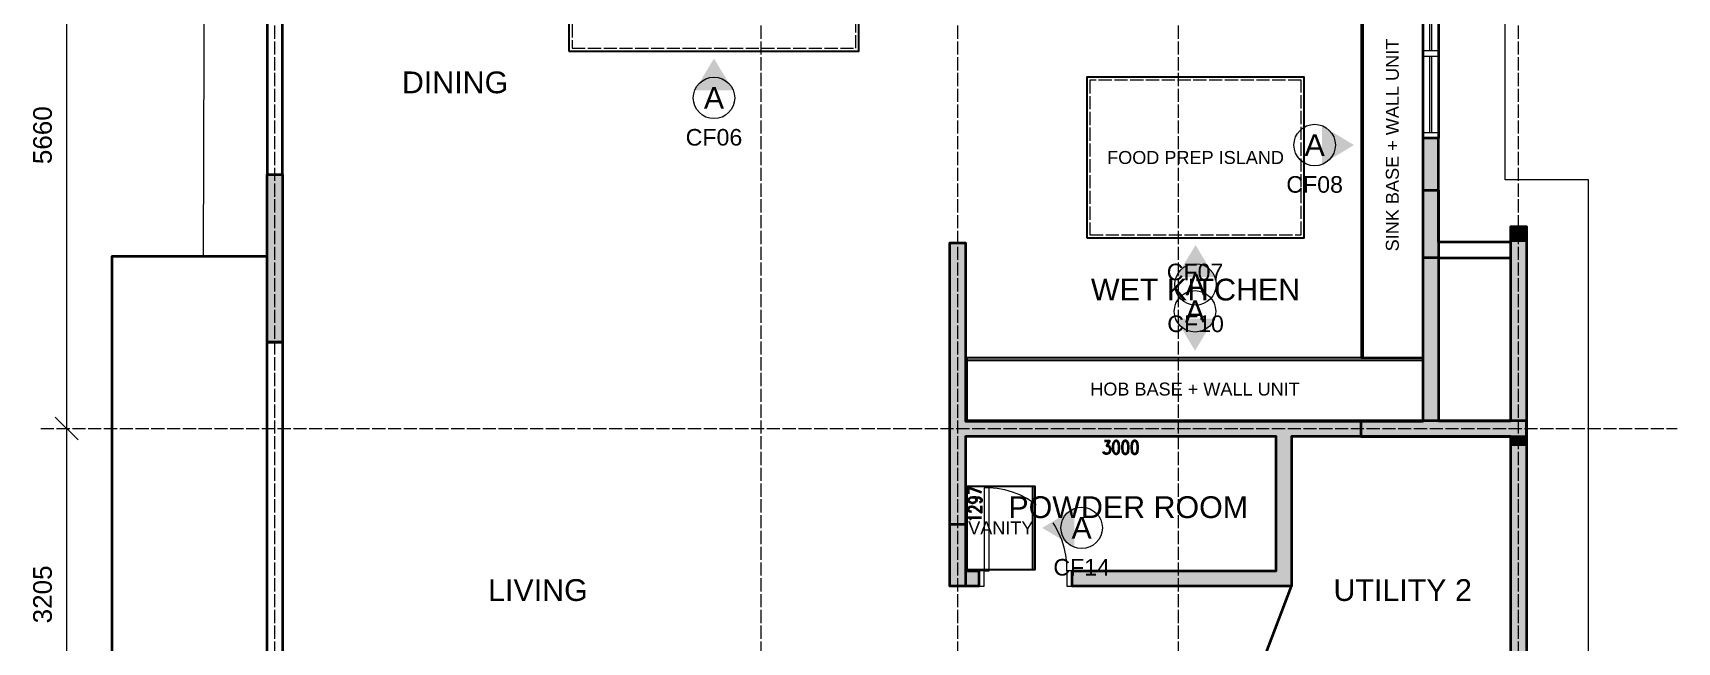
# Model space of a CAD drawing. Header units: millimetres. Extents: x 5 to 415, y 5 to 292.
# Drawn here: x 92.7 to 251.5, y 119 to 177.8 of the extents above; entities that cross this region are included whole.
import ezdxf
from ezdxf.enums import TextEntityAlignment as Align

# ---------------------------------------------------------------- set-up
doc = ezdxf.new("R2010")
doc.units = ezdxf.units.MM
doc.linetypes.add('DASHED', pattern=[1.524, 1.27, -0.254])
for name, color, linetype, lineweight in [('A-DOOR', 7, 'CONTINUOUS', 18), ('A-GRID', 8, 'DASHED', 13), ('A-WALL', 250, 'CONTINUOUS', 35), ('A-WALL-FILL', 250, 'CONTINUOUS', 0), ('A-WIND', 7, 'CONTINUOUS', 13), ('I-DIM', 5, 'CONTINUOUS', 13), ('I-JOIN', 6, 'CONTINUOUS', 25), ('I-JOIN-HIDDEN', 6, 'DASHED', 13), ('I-ROOM', 7, 'CONTINUOUS', 13), ('I-SYMB', 6, 'CONTINUOUS', 18)]:
    doc.layers.add(name, color=color, linetype=linetype, lineweight=lineweight)
doc.styles.get("Standard").update_dxf_attribs({"font": 'arial.ttf'})

msp = doc.modelspace()

# ---------------------------------------------------------------- hatches: boundary and pattern name
at = {"layer": 'A-WALL-FILL', "true_color": 0x4d4d4d}
h = msp.add_hatch(color=7, dxfattribs=at)
h.dxf.hatch_style = 1
h.paths.add_polyline_path([(228.47, 167.62), (226.97, 167.62), (228.47, 162.58), (228.47, 167.62)])
h = msp.add_hatch(color=7, dxfattribs=at)
h.dxf.hatch_style = 1
h.paths.add_polyline_path([(226.97, 167.62), (228.47, 162.58), (226.97, 162.58), (226.97, 167.62)])
h = msp.add_hatch(color=7, dxfattribs=at)
h.dxf.hatch_style = 1
h.paths.add_polyline_path([(116.85, 164.12), (115.35, 164.12), (116.85, 147.92), (116.85, 164.12)])
h = msp.add_hatch(color=7, dxfattribs=at)
h.dxf.hatch_style = 1
h.paths.add_polyline_path([(115.35, 164.12), (116.85, 147.92), (115.35, 147.92), (115.35, 164.12)])
h = msp.add_hatch(color=7, dxfattribs=at)
h.dxf.hatch_style = 1
h.paths.add_polyline_path([(228.47, 162.58), (226.97, 162.58), (228.47, 156.08), (228.47, 162.58)])
h = msp.add_hatch(color=7, dxfattribs=at)
h.dxf.hatch_style = 1
h.paths.add_polyline_path([(226.97, 162.58), (228.47, 156.08), (226.97, 156.08), (226.97, 162.58)])
h = msp.add_hatch(color=7, dxfattribs=at)
h.dxf.hatch_style = 1
h.paths.add_polyline_path([(236.95, 159.08), (235.45, 159.08), (236.95, 157.58), (236.95, 159.08)])
h = msp.add_hatch(color=7, dxfattribs=at)
h.dxf.hatch_style = 1
h.paths.add_polyline_path([(235.45, 159.08), (236.95, 157.58), (235.45, 157.58), (235.45, 159.08)])
h = msp.add_hatch(color=7, dxfattribs=at)
h.dxf.hatch_style = 1
h.paths.add_polyline_path([(182.78, 157.52), (181.28, 157.52), (182.78, 151.82), (182.78, 157.52)])
h = msp.add_hatch(color=7, dxfattribs=at)
h.dxf.hatch_style = 1
h.paths.add_polyline_path([(181.28, 157.52), (182.78, 151.82), (181.28, 151.82), (181.28, 157.52)])
h = msp.add_hatch(color=7, dxfattribs=at)
h.dxf.hatch_style = 1
h.paths.add_polyline_path([(236.95, 157.58), (235.45, 157.58), (236.95, 140.32), (236.95, 157.58)])
h = msp.add_hatch(color=7, dxfattribs=at)
h.dxf.hatch_style = 1
h.paths.add_polyline_path([(235.45, 157.58), (236.95, 140.32), (235.45, 140.32), (235.45, 157.58)])
h = msp.add_hatch(color=7, dxfattribs=at)
h.dxf.hatch_style = 1
h.paths.add_polyline_path([(228.47, 156.08), (226.97, 156.08), (228.47, 140.32), (228.47, 156.08)])
h = msp.add_hatch(color=7, dxfattribs=at)
h.dxf.hatch_style = 1
h.paths.add_polyline_path([(226.97, 156.08), (228.47, 140.32), (226.97, 140.32), (226.97, 156.08)])
h = msp.add_hatch(color=7, dxfattribs=at)
h.dxf.hatch_style = 1
h.paths.add_polyline_path([(182.78, 151.82), (181.28, 151.82), (182.78, 140.3), (182.78, 151.82)])
h = msp.add_hatch(color=7, dxfattribs=at)
h.dxf.hatch_style = 1
h.paths.add_polyline_path([(181.28, 151.82), (182.78, 140.3), (181.28, 140.3), (181.28, 151.82)])
h = msp.add_hatch(color=7, dxfattribs=at)
h.dxf.hatch_style = 1
h.paths.add_polyline_path([(236.95, 140.3), (181.28, 140.3), (236.95, 138.82), (236.95, 140.3)])
h = msp.add_hatch(color=7, dxfattribs=at)
h.dxf.hatch_style = 1
h.paths.add_polyline_path([(181.28, 140.3), (236.95, 138.82), (181.28, 138.82), (181.28, 140.3)])
h = msp.add_hatch(color=7, dxfattribs=at)
h.dxf.hatch_style = 1
h.paths.add_polyline_path([(236.95, 140.32), (220.95, 140.32), (236.95, 138.82), (236.95, 140.32)])
h = msp.add_hatch(color=7, dxfattribs=at)
h.dxf.hatch_style = 1
h.paths.add_polyline_path([(220.95, 140.32), (236.95, 138.82), (220.95, 138.82), (220.95, 140.32)])
h = msp.add_hatch(color=7, dxfattribs=at)
h.dxf.hatch_style = 1
h.paths.add_polyline_path([(236.95, 140.32), (226.97, 140.32), (236.95, 140.3), (236.95, 140.32)])
h = msp.add_hatch(color=7, dxfattribs=at)
h.dxf.hatch_style = 1
h.paths.add_polyline_path([(226.97, 140.32), (236.95, 140.3), (226.97, 140.3), (226.97, 140.32)])
h = msp.add_hatch(color=7, dxfattribs=at)
h.dxf.hatch_style = 1
h.paths.add_polyline_path([(182.78, 138.82), (181.28, 138.82), (182.78, 125.86), (182.78, 138.82)])
h = msp.add_hatch(color=7, dxfattribs=at)
h.dxf.hatch_style = 1
h.paths.add_polyline_path([(181.28, 138.82), (182.78, 125.86), (181.28, 125.86), (181.28, 138.82)])
h = msp.add_hatch(color=7, dxfattribs=at)
h.dxf.hatch_style = 1
h.paths.add_polyline_path([(214.27, 138.82), (212.77, 138.82), (214.27, 125.86), (214.27, 138.82)])
h = msp.add_hatch(color=7, dxfattribs=at)
h.dxf.hatch_style = 1
h.paths.add_polyline_path([(212.77, 138.82), (214.27, 125.86), (212.77, 125.86), (212.77, 138.82)])
h = msp.add_hatch(color=7, dxfattribs=at)
h.dxf.hatch_style = 1
h.paths.add_polyline_path([(236.95, 138.82), (235.45, 138.82), (236.95, 138.06), (236.95, 138.82)])
h = msp.add_hatch(color=7, dxfattribs=at)
h.dxf.hatch_style = 1
h.paths.add_polyline_path([(235.45, 138.82), (236.95, 138.06), (235.45, 138.06), (235.45, 138.82)])
h = msp.add_hatch(color=7, dxfattribs=at)
h.dxf.hatch_style = 1
h.paths.add_polyline_path([(236.95, 138.06), (235.45, 138.06), (236.95, 111.39), (236.95, 138.06)])
h = msp.add_hatch(color=7, dxfattribs=at)
h.dxf.hatch_style = 1
h.paths.add_polyline_path([(235.45, 138.06), (236.95, 111.39), (235.45, 111.39), (235.45, 138.06)])
h = msp.add_hatch(color=7, dxfattribs=at)
h.dxf.hatch_style = 1
h.paths.add_polyline_path([(181.28, 124.36), (182.78, 124.36), (181.28, 130.36), (181.28, 124.36)])
h = msp.add_hatch(color=7, dxfattribs=at)
h.dxf.hatch_style = 1
h.paths.add_polyline_path([(182.78, 124.36), (181.28, 130.36), (182.78, 130.36), (182.78, 124.36)])
h = msp.add_hatch(color=7, dxfattribs=at)
h.dxf.hatch_style = 1
h.paths.add_polyline_path([(184.08, 125.86), (181.28, 125.86), (184.08, 124.36), (184.08, 125.86)])
h = msp.add_hatch(color=7, dxfattribs=at)
h.dxf.hatch_style = 1
h.paths.add_polyline_path([(181.28, 125.86), (184.08, 124.36), (181.28, 124.36), (181.28, 125.86)])
h = msp.add_hatch(color=7, dxfattribs=at)
h.dxf.hatch_style = 1
h.paths.add_polyline_path([(214.27, 125.86), (193.08, 125.86), (214.27, 124.36), (214.27, 125.86)])
h = msp.add_hatch(color=7, dxfattribs=at)
h.dxf.hatch_style = 1
h.paths.add_polyline_path([(193.08, 125.86), (214.27, 124.36), (193.08, 124.36), (193.08, 125.86)])
at = {"layer": 'I-SYMB'}
h = msp.add_hatch(color=6, dxfattribs=at)
h.dxf.hatch_style = 1
h.paths.add_polyline_path([(158.5, 175.3), (156.64, 172.22), (160.36, 172.22)])
h = msp.add_hatch(color=6, dxfattribs=at)
h.dxf.hatch_style = 1
h.paths.add_polyline_path([(220.3, 166.95), (217.22, 168.81), (217.22, 165.09)])
h = msp.add_hatch(color=6, dxfattribs=at)
h.dxf.hatch_style = 1
h.paths.add_polyline_path([(205, 157.3), (203.14, 154.22), (206.86, 154.22)])
h = msp.add_hatch(color=6, dxfattribs=at)
h.dxf.hatch_style = 1
h.paths.add_polyline_path([(204.95, 147.1), (206.81, 150.18), (203.09, 150.18)])
h = msp.add_hatch(color=6, dxfattribs=at)
h.dxf.hatch_style = 1
h.paths.add_polyline_path([(190.2, 130), (193.28, 128.14), (193.28, 131.86)])

# ---------------------------------------------------------------- linework, layer by layer
at = {"layer": 'A-DOOR'}
for points in [[(228.47, 191.63), (228.47, 167.62), (226.97, 167.62), (226.97, 191.63), (228.47, 191.63)], [(227.61, 176.04), (227.61, 183.21)], [(227.81, 176.04), (227.81, 183.21)], [(228.47, 175.54), (228.47, 176.04), (226.97, 176.04), (226.97, 175.54), (228.47, 175.54)], [(227.61, 168.12), (227.61, 175.54)], [(227.81, 168.12), (227.81, 175.54)], [(228.47, 167.62), (228.47, 168.12), (226.97, 168.12), (226.97, 167.62), (228.47, 167.62)], [(184.58, 125.86), (185.08, 125.86), (185.08, 133.86), (184.58, 133.86), (184.58, 125.86)], [(189.6, 132.22), (189.34, 132.42), (188.7, 132.84), (188.02, 133.18), (187.32, 133.46), (186.58, 133.66), (185.84, 133.8), (185.08, 133.86)], [(192.58, 125.86), (192.56, 126.62), (192.48, 127.38), (192.32, 128.12), (192.1, 128.84), (191.78, 129.54), (191.42, 130.22), (191.24, 130.48)], [(184.08, 124.36), (184.58, 124.36), (184.58, 125.86), (184.08, 125.86), (184.08, 124.36)], [(192.58, 124.36), (193.08, 124.36), (193.08, 125.86), (192.58, 125.86), (192.58, 124.36)]]:
    msp.add_lwpolyline(points, dxfattribs=at)
at = {"layer": 'A-GRID'}
for p, q in [((116.1, 37), (116.1, 272)), ((163.04, 37), (163.04, 272)), ((182.04, 37), (182.04, 272)), ((203.34, 37), (203.34, 272)), ((236.2, 37), (236.2, 272)), ((93.5, 139.6), (251.5, 139.6))]:
    msp.add_line(p, q, dxfattribs=at)
at = {"layer": 'A-WALL'}
for points in [[(226.97, 191.63), (228.47, 191.63), (228.47, 167.62), (226.97, 167.62), (226.97, 191.63)], [(115.35, 164.12), (116.85, 164.12), (116.85, 179.13), (115.35, 179.13), (115.35, 164.12)], [(235.45, 157.58), (235.45, 159.08), (236.95, 159.08), (236.95, 138.06), (235.45, 138.06), (235.45, 138.82), (214.27, 138.82), (214.27, 124.36), (212.77, 124.36), (193.08, 124.36), (193.08, 125.86), (212.77, 125.86), (212.77, 138.82), (182.78, 138.82), (182.78, 125.86), (184.08, 125.86), (184.08, 124.36), (181.28, 124.36), (181.28, 157.52), (182.78, 157.52), (182.78, 151.82), (182.78, 140.3), (226.97, 140.3), (226.97, 167.62)], [(228.47, 157.58), (228.47, 167.62)], [(116.85, 147.92), (115.35, 147.92), (115.35, 164.12), (116.85, 164.12), (116.85, 147.92)], [(228.47, 162.58), (228.47, 156.08), (226.97, 156.08), (226.97, 162.58), (228.47, 162.58)], [(235.45, 157.58), (228.47, 157.58), (228.47, 140.32), (235.45, 140.32), (235.45, 157.58)], [(228.47, 156.08), (235.45, 156.08), (235.45, 157.58), (228.47, 157.58), (228.47, 156.08)], [(100.35, 107.89), (115.35, 107.89), (115.35, 156.18), (100.35, 156.18), (100.35, 107.89)], [(116.85, 116.13), (115.35, 116.13), (115.35, 147.92), (116.85, 147.92), (116.85, 116.13)], [(236.95, 140.32), (220.95, 140.32), (220.95, 138.82), (236.95, 138.82), (236.95, 140.32)], [(196.22, 138.4), (196.7, 138.4), (196.44, 137.92), (196.58, 137.92), (196.66, 137.86), (196.7, 137.8), (196.74, 137.62), (196.74, 137.5), (196.7, 137.32), (196.62, 137.2), (196.48, 137.14), (196.34, 137.14), (196.22, 137.2), (196.16, 137.26), (196.12, 137.38)], [(197.28, 138.4), (197.16, 138.34), (197.06, 138.16), (197.02, 137.86), (197.02, 137.68), (197.06, 137.38), (197.16, 137.2), (197.28, 137.14), (197.38, 137.14), (197.5, 137.2), (197.6, 137.38), (197.64, 137.68), (197.64, 137.86), (197.6, 138.16), (197.5, 138.34), (197.38, 138.4), (197.28, 138.4)], [(198.18, 138.4), (198.04, 138.34), (197.96, 138.16), (197.92, 137.86), (197.92, 137.68), (197.96, 137.38), (198.04, 137.2), (198.18, 137.14), (198.26, 137.14), (198.4, 137.2), (198.5, 137.38), (198.54, 137.68), (198.54, 137.86), (198.5, 138.16), (198.4, 138.34), (198.26, 138.4), (198.18, 138.4)], [(199.08, 138.4), (198.94, 138.34), (198.84, 138.16), (198.8, 137.86), (198.8, 137.68), (198.84, 137.38), (198.94, 137.2), (199.08, 137.14), (199.16, 137.14), (199.3, 137.2), (199.38, 137.38), (199.42, 137.68), (199.42, 137.86), (199.38, 138.16), (199.3, 138.34), (199.16, 138.4), (199.08, 138.4)], [(235.45, 100.89), (235.45, 106.79), (234.15, 106.79), (234.15, 108.29), (235.45, 108.29), (235.45, 138.06), (236.95, 138.06), (236.95, 100.89), (235.45, 100.89)], [(183.08, 133.28), (183.08, 133.9), (184.32, 133.46)], [(183.5, 132.96), (183.68, 132.92), (183.8, 132.84), (183.86, 132.7), (183.86, 132.66), (183.8, 132.52), (183.68, 132.44), (183.5, 132.38), (183.44, 132.38), (183.26, 132.44), (183.14, 132.52), (183.08, 132.66), (183.08, 132.7), (183.14, 132.84), (183.26, 132.92), (183.5, 132.96), (183.8, 132.96), (184.08, 132.92), (184.26, 132.84), (184.32, 132.7), (184.32, 132.6), (184.26, 132.48), (184.14, 132.44)], [(183.38, 131.54), (183.32, 131.54), (183.2, 131.58), (183.14, 131.62), (183.08, 131.72), (183.08, 131.9), (183.14, 131.98), (183.2, 132.02), (183.32, 132.08), (183.44, 132.08), (183.56, 132.02), (183.74, 131.94), (184.32, 131.5), (184.32, 132.12)], [(181.28, 124.36), (181.28, 130.36), (182.78, 130.36), (182.78, 124.36), (181.28, 124.36)], [(183.32, 130.78), (183.26, 130.86), (183.08, 131), (184.32, 131)], [(208.81, 108.29), (211.37, 116.76), (212.09, 116.74), (210.99, 117.7), (211.71, 117.68), (214.27, 124.36)]]:
    msp.add_lwpolyline(points, dxfattribs=at)
at = {"layer": 'A-WIND'}
for points in [[(118.35, 244.64), (118.35, 206.67), (115.35, 206.67), (109.35, 206.67), (109.17, 156.18), (115.35, 156.18)], [(236.95, 111.39), (242.95, 111.39), (242.95, 157.58), (242.95, 163.58), (234.91, 163.58), (234.91, 209.47), (228.47, 209.47)]]:
    msp.add_lwpolyline(points, dxfattribs=at)
at = {"layer": 'I-DIM'}
for p, q in [((96, 138.1), (96, 197.7)), ((97.1, 138.5), (94.9, 140.7)), ((97.1, 138.5), (94.9, 140.7)), ((96, 106.05), (96, 141.1))]:
    msp.add_line(p, q, dxfattribs=at)
at = {"layer": 'I-JOIN'}
for p, q in [((221.2, 146.4), (221.2, 187.5)), ((182.9, 146.2), (227, 146.2)), ((189.3, 126), (189.3, 134))]:
    msp.add_line(p, q, dxfattribs=at)
for points in [[(221, 146.4), (227, 146.4), (227, 187.5), (221, 187.5)], [(144.5, 176), (172.5, 176), (172.5, 185), (144.5, 185)], [(194.5, 158), (215.5, 158), (215.5, 173.5), (194.5, 173.5)], [(182.9, 140.4), (227, 140.4), (227, 146.4), (182.9, 146.4)], [(182.9, 126), (189.5, 126), (189.5, 134), (182.9, 134)]]:
    msp.add_lwpolyline(points, close=True, dxfattribs=at)
at = {"layer": 'I-JOIN-HIDDEN'}
for points in [[(144.8, 176.3), (172.2, 176.3), (172.2, 184.7), (144.8, 184.7)], [(194.8, 158.3), (215.2, 158.3), (215.2, 173.2), (194.8, 173.2)]]:
    msp.add_lwpolyline(points, close=True, dxfattribs=at)
at = {"layer": 'I-SYMB', "color": 6}
for centre in [(158.5, 171.5), (216.5, 166.95), (205, 153.5), (204.95, 150.9), (194, 130)]:
    msp.add_circle(centre, 2, dxfattribs=at)

# ---------------------------------------------------------------- texts
at = {"layer": 'I-DIM'}
for s, p in [('5660', (95.1, 167.9)), ('3205', (95.1, 123.58))]:
    msp.add_text(s, height=1.8, rotation=90, dxfattribs=at).set_placement(p, align=Align.BOTTOM_CENTER)
at = {"layer": 'I-JOIN'}
msp.add_text('SINK BASE + WALL UNIT', height=1.25, rotation=90, dxfattribs=at).set_placement((224, 166.95), align=Align.MIDDLE_CENTER)
for s, p in [('FOOD PREP ISLAND', (205, 165.75)), ('HOB BASE + WALL UNIT', (204.95, 143.4)), ('VANITY', (186.2, 130))]:
    msp.add_text(s, height=1.25, dxfattribs=at).set_placement(p, align=Align.MIDDLE_CENTER)
at = {"layer": 'I-ROOM'}
for s, p in [('DINING', (133.5, 173)), ('WET KITCHEN', (205, 153)), ('POWDER ROOM', (198.5, 132)), ('LIVING', (141.5, 124)), ('UTILITY 2', (225, 124))]:
    msp.add_text(s, height=2.1, dxfattribs=at).set_placement(p, align=Align.MIDDLE_CENTER)
at = {"layer": 'I-SYMB', "color": 6}
for s, height, p in [('A', 2.1, (158.5, 171.5)), ('CF06', 1.6, (158.5, 167.7)), ('A', 2.1, (216.5, 166.95)), ('CF08', 1.6, (216.5, 163.15)), ('CF07', 1.6, (204.95, 154.7)), ('A', 2.1, (205, 153.5)), ('A', 2.1, (204.95, 150.9)), ('CF10', 1.6, (205, 149.7)), ('A', 2.1, (194, 130)), ('CF14', 1.6, (194, 126.2))]:
    msp.add_text(s, height=height, dxfattribs=at).set_placement(p, align=Align.MIDDLE_CENTER)

doc.saveas('drawing.dxf')
